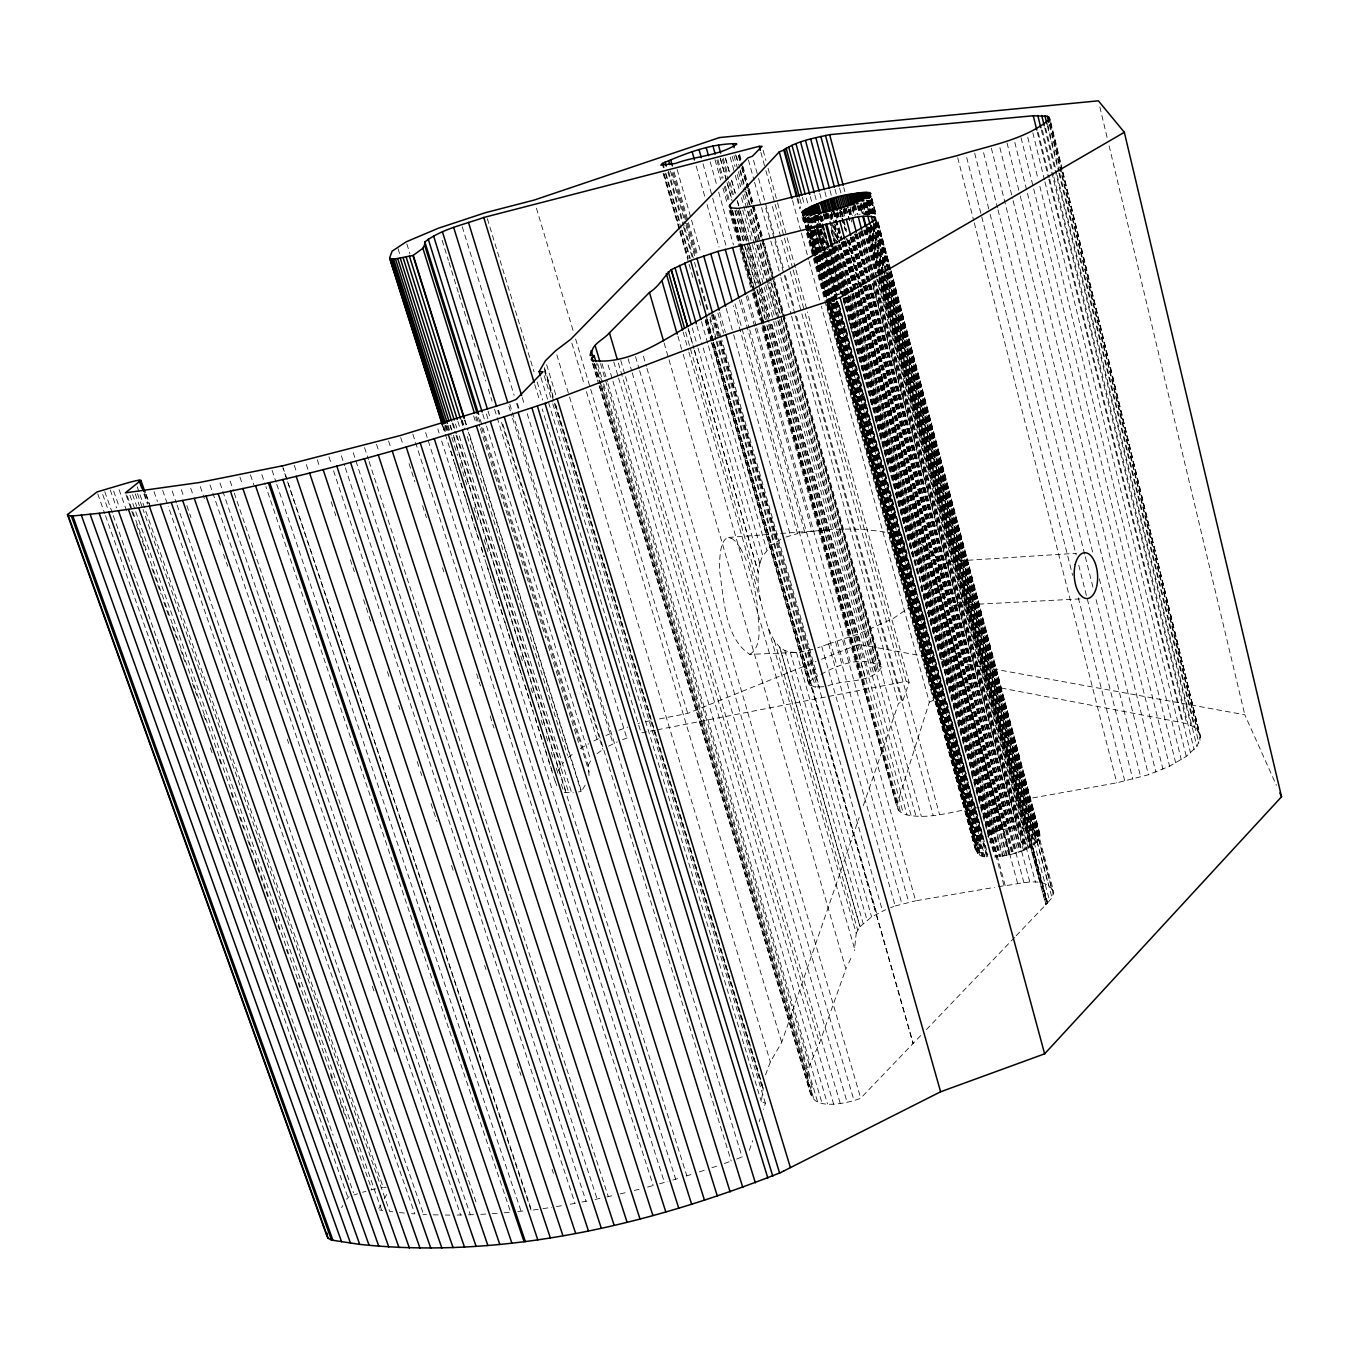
<?xml version="1.0" encoding="UTF-8"?>
<svg xmlns="http://www.w3.org/2000/svg" width="1349" height="1349" viewBox="0 0 1349 1349"><rect width="100%" height="100%" fill="white"/><g stroke="black" fill="none" stroke-linecap="round" stroke-linejoin="round"><path stroke-width="0.75" stroke-dasharray="5 3.75" d="M762.404 1086.012L763.18 1088.694L761.308 1101.459L765.423 1103.313L763.332 1109.418M987.772 836.431C1003.201 821.625 1070.398 826.178 1023.52 850.426L872.247 283.459M823.902 686.675L815.454 687.197L808.995 684.567L711.935 342.663M920.676 1035.56L860.729 1098.187C848.555 1103.499 805.269 1112.672 812.233 1087.361L596.511 363.674M938.887 569.008L938.921 568.182A21.5 19.746 28.9 0 0 938.887 566.462L938.415 563.258M589.024 775.641L588.231 765.321L479.3 416.403M688.901 352.156L760.937 602.295A52.324 7.15 76.3 0 0 762.91 609.866L856.227 933.204L854.372 950.674M876.378 222.197L1053.754 892.026L1052.001 897.743L1047.448 903.037M981.043 807.191L1116.787 782.842L1148.454 774.748L1169.6 766.198L1186.277 756.418L1196.9 746.419L1200.509 737.195L1062.708 171.087M978.969 807.562C955.294 810.243 931.063 819.973 907 814.914C901.823 813.852 895.213 809.687 897.27 803.532L929.343 702.222L821.339 306.189M827.949 685.882C843.344 679.12 871.656 684.196 881.588 667.064L774.967 281.958M929.343 702.222L933.525 700.097L935.161 696.371L940.337 692.29M664.113 342.95L845.857 969.004L819.501 1043.081L809.417 1065.491L807.225 1075.069L808.017 1085.54L812.233 1087.361M837.577 301.485L983.202 839.129C971.213 843.648 975.142 858.622 987.839 856.817L837.24 300.878M694.482 350.403L758.256 572.347L758.61 569.818A60.014 31.583 84.6 0 1 759.841 563.46L760.178 562.499M749.37 1150.309L752.658 1140.681M759.116 1121.761L760.178 1118.658M863.309 805.623L898.485 703.436L902.666 701.345L909.125 682.459L807.461 311.906M765.524 1074.866L770.363 1061.933L781.695 1042.44L859.195 817.528M856.227 933.204L859.988 926.729L779.621 647.014L774.478 640.893A57.805 17.588 79.4 0 1 768.323 627.943M588.231 765.321L591.756 758.796M850.848 958.414L847.425 965.715M558.233 770.751L563.612 762.32M846.599 967.452L846.194 968.312M378.816 1208.535L380.84 1204.91M384.212 1198.924L386.893 1194.152M341.55 1207.709L342.798 1205.568M346.541 1199.177L349.037 1196.614M585.196 785.101L581.486 791.391L468.71 432.017M809.012 682.965L812.351 679.154L817.359 676.203L721.833 340.049M780.869 539.212L771.105 545.569L762.86 555.94L702.66 346.086M1017.618 883.426L935.902 578.923A40.571 37.991 19.9 0 1 935.279 580.441L931.974 586.444A67.231 63.049 21.5 0 1 926.409 593.594L925.549 594.622L1004.061 885.753C1018.68 884.59 1045.188 874.759 1053.754 892.026M1016.185 935.734L1047.296 903.206M1046.015 904.555L879.615 278.585M1047.499 902.987L868.031 226.683L881.049 275.483M860.358 926.375L871.606 916.949L885.619 909.681M926.476 1029.523L1014.735 937.251M918.956 600.996L893.325 618.398L859.465 633.558A335.142 320.556 39.5 0 1 842.349 639.291L915.651 900.812L994.618 887.355M1035.492 843.344L871.623 225.098M597.034 753.703L603.509 748.982M568.165 757.447L575.045 752.388M736.672 1159.078L743.67 1156.211M608.601 746.132L617.336 741.866M580.357 748.459L588.687 743.839M593.88 740.955L600.811 737.633M1028.157 848.217L876.665 279.007M820.951 674.449C838.269 664.399 863.225 655.108 881.588 667.064M1023.469 850.443L1009.608 854.962L994.702 857.02M622.479 739.724L629.46 737.009M605.92 735.525L613.576 732.355M659.442 718.95L687.754 713.402L816.094 661.432M821.507 659.239L856.227 645.244L860.595 644.755M841.725 639.493L828.404 644.013M828.32 644.046L817.747 647.773M821.743 646.373L895.18 905.972L890.677 907.624M785.961 537.02L796.905 533.816M724.346 1163.496L731.9 1160.831M949.763 687.906L962.63 684.314L976.12 683.218L1177.07 721.648C1185.586 723.233 1196.563 725.374 1200.121 734.412M618.871 730.247L627.74 727.178M638.06 723.587L639.544 723.081M711.901 1167.762L718.14 1165.654M354.079 1194.894L357.552 1193.798M699.406 1171.876L706.353 1169.617M686.152 1176.041L693.133 1173.866M895.18 905.972L915.651 900.812M812.756 649.358L798.338 652.36L749.808 654.366C725.054 638.549 724.042 599.462 719.81 572.785A68.108 17.436 78.3 0 1 731.546 538.622M672.847 1180.038L679.862 1177.947M659.509 1183.815L667.94 1181.454M362.594 1192.263L365.899 1191.336M647.571 1187.069L654.602 1185.181M370.908 1190.02L376.051 1188.789M634.232 1190.493L641.247 1188.739M620.203 1193.899L627.218 1192.212M606.898 1196.917L615.296 1195.029M595.061 1199.446L602.025 1197.963M581.891 1202.043L588.822 1200.694M645.227 721.749L651.736 720.467M655.26 730.197L641.112 732.962L542.146 408.764M657.3 729.792L827.021 696.742M828.859 696.371L906.14 681.329L804.847 312.496M570.172 1204.219L576.377 1203.106M381.042 1187.761L382.745 1187.457M998.395 886.715L1004.061 885.753M578.434 791.914L581.132 791.458L468.356 432.102M901.992 535.941C868.081 526.751 831.962 527.628 797.546 533.664L733.3 305.801M556.479 1206.562L563.309 1205.433M542.922 1208.653L551.707 1207.321M538.217 1209.311L531.506 1210.255L282.936 467.934M749.808 654.366C764.731 644.535 757.109 619.95 757.329 605.01A55.208 14.097 78.2 0 0 752.607 580.61L750.246 572.145A54.061 13.794 78.2 0 0 747.43 563.747M517.847 1211.554L525.722 1210.711M531 1210.12L283.121 467.816M504.256 1212.785L510.698 1212.245L265.888 486.567M728.511 537.425L778.643 533.664M780.734 533.496L830.849 529.735M561.386 784.292L563.916 792.318L573.291 792.521M492.149 1213.678L499.13 1213.189M950.623 561.369L1076.586 553.275M480.834 1214.353L485.859 1214.066M952.714 605.499L1080.718 598.872M796.5 652.478L871.606 916.949M468.525 1214.808L474.039 1214.623M796.079 652.478L790.278 652.09A60.031 37.991 88.1 0 1 785.472 650.69L784.831 650.437A60.014 31.6 84.6 0 1 781.172 648.194L779.739 647.082L860.072 926.679M383.672 1187.356L386.168 1187.289M457.075 1215.044L461.864 1214.977M445.271 1215.044L449.959 1215.095M433.164 1214.808L438.324 1214.926M423.046 1214.404L426.402 1214.555M411.597 1213.645L414.834 1213.898L168.22 506.297M399.405 1212.566L404.649 1213.071M1028.545 828.033L882.111 276.225M392.728 1211.807L389.659 1211.453L143.061 509.551M379.474 1209.969L382.694 1210.475M934.469 658.177L860.847 644.755L771.594 324.198M941.248 659.408L1244.807 714.785L1276.424 785.337M1031.985 828.623L885.45 275.736L1035.965 842.923M906.494 681.464L909.125 682.459M906.933 537.543A94.11 87.297 20.7 0 1 910.423 538.841L911.806 539.431A66.961 62.358 20.3 0 1 920.49 543.698M784.798 650.42L863.124 923.424M731.462 538.082L735.778 541.607L740.348 548.116M920.473 543.714L926.51 547.829A40.537 37.873 19.6 0 1 927.859 548.942L858.284 289.715M935.886 557.306L936.105 557.677A21.5 19.746 28.9 0 1 936.965 559.262L938.162 562.331M110.247 490.007L116.57 507.899M104.784 491.677L112.523 513.531M113.232 515.52L333.102 1135.251M335.918 1143.193L342.966 1163.057M343.658 1165.047L346.491 1172.989M347.182 1174.979L353.539 1192.853M102.726 494.527L107.667 508.438M97.752 493.903L104.784 513.716M105.492 515.689L347.789 1197.052M129.926 495.252L381.716 1210.34M127.295 496.01L132.202 509.939M132.893 511.929L371.869 1189.767M126.047 494.83L133.736 516.684M136.536 524.626L145.641 550.443M151.948 568.317L161.054 594.133M163.853 602.076L169.451 617.96M172.25 625.902L174.358 631.855M175.05 633.845L176.449 637.824M180.665 649.729L182.756 655.698M183.464 657.671L184.864 661.651M192.57 683.488L194.661 689.457M195.369 691.43L196.769 695.409M203.766 715.274L206.566 723.216M219.179 758.964L221.27 764.917M231.084 792.723L233.175 798.675M239.481 816.55L243.68 828.455M247.879 840.376L252.078 852.298M254.877 860.24L256.985 866.193M257.693 868.183L265.382 890.02M266.09 892.009L268.889 899.952M275.196 917.826L277.287 923.778M277.995 925.768L279.395 929.748M286.393 949.595L287.792 953.574M298.298 983.354L299.697 987.333M330.505 1074.715L332.613 1080.667M340.319 1102.504L344.518 1114.426M119.1 489.586L126.823 511.456M210.343 747.936L212.451 753.889M113.67 491.171L119.302 507.072M146.316 494.661L149.806 504.593M145.759 494.172L149.284 504.256M144.478 493.414L147.952 503.346M143.905 494.088L147.395 504.02M137.261 486.854L139.352 492.807M140.043 494.796L383.217 1187.373M137.463 493.65L142.353 507.561M135.237 493.835L139.419 505.74M132.59 494.543L136.772 506.431M162.673 490.412L167.529 504.324M154.005 491.592L157.479 501.541M181.339 489.704L184.088 497.646M186.837 505.588L190.968 517.51M172.217 491.103L176.365 503.025M177.056 505.015L423.603 1214.437M190.698 488.186L193.447 496.145M210.006 484.847L460.65 1215.011M200.242 486.567L204.357 498.523M218.74 540.325L220.798 546.294M223.546 554.254L227.661 566.192M265.365 675.68L268.097 683.639M287.303 739.37L288.669 743.35M348.295 916.527L352.409 928.466M372.29 986.186L374.348 992.156M393.537 1047.903L394.92 1051.883M230.173 481.07L233.579 491.036M234.254 493.026L476.13 1202.431M219.988 483.009L470.346 1214.774M239.903 477.023L242.601 484.982M261.858 474.612L265.213 484.578M250.442 474.865L253.831 484.847M272.06 470.278L276.09 482.251M276.764 484.257L521.102 1211.233M294.267 465.304L296.932 473.297M306.341 464.562L308.331 470.548M317.268 459.739L319.915 467.732M331.163 501.71L333.81 509.703M334.468 511.709L335.8 515.706M350.352 559.683L352.325 565.669M353 567.676L354.315 571.672M363.572 599.664L370.857 621.653M387.382 671.617L389.372 677.62M398.63 705.594L399.962 709.591M417.145 761.561L419.792 769.571M420.466 771.561L421.782 775.557M431.039 803.549L436.992 821.541M451.544 865.502L453.534 871.505M484.611 965.446L485.944 969.459M517.038 1063.4L521.001 1075.389M552.095 1169.347L553.41 1173.343M341.381 455.81L344.67 465.793M345.327 467.799L586.039 1201.268M328.954 456.822L330.943 462.825M333.574 470.835L574.994 1203.359M353.236 452.724L597.135 1199.025M364.517 447.564L368.429 459.571M369.086 461.577L608.298 1196.614M388.596 440.988L391.176 448.981M376.54 444.31L379.136 452.32M400.704 437.582L403.267 445.592M409.067 463.618L414.851 481.644M422.574 505.673L426.436 517.696M442.506 567.76L443.804 571.757M476.619 673.893L480.463 685.916M490.125 715.948L493.987 727.971M412.845 434.108L653.186 1185.569M437.835 428.982L439.099 432.995M441.646 441.022L675.664 1179.228M425.643 432.591L664.433 1182.466M398.073 248.772L399.962 254.792M453.18 423.603L456.35 433.653M456.974 435.66L560.864 765.254M452.202 422.979L455.372 433.029M456.013 435.036L568.772 792.706M450.296 425.239L452.826 433.265M453.466 435.272L566.226 792.588M449.993 425.323L451.257 429.336M453.787 437.363L686.843 1175.839M448.02 425.34L451.19 435.373M451.831 437.38L457.53 455.422M460.06 463.449L467.648 487.512M473.988 507.561L477.782 519.584M484.122 539.651L487.916 551.674M520.849 655.951L523.395 663.978M530.983 688.041L533.513 696.067M541.118 720.13L543.647 728.14M546.193 736.166L548.723 744.193M551.252 752.219L553.781 760.229M556.311 768.256L558.857 776.282M447.295 425.879L449.2 431.916M446.097 425.306L447.986 431.309M445.524 425.458L447.43 431.495M444.715 425.744L446.62 431.764M444.125 427.431L445.389 431.444M442.978 426.318L445.187 432.995M450.886 451.021L453.77 460.431M454.697 463.044L458.845 476.484M461.038 483.077L463.921 492.537M464.832 495.1L468.997 508.59M471.172 515.133L474.089 524.626M474.983 527.155L479.165 540.679M481.323 547.188L484.24 556.732M486.77 564.759L492.486 582.819M494.628 589.26L497.562 598.872M498.422 601.283L502.654 614.908M504.762 621.316L507.73 630.961M508.573 633.339L512.805 647.014M514.913 653.388L522.957 679.12M525.048 685.444L533.108 711.21M535.199 717.499L543.276 743.316M545.333 749.555L552.938 773.601M555.333 781.442L556.749 785.624M442.708 426.031L460.194 481.273M460.818 483.279L479.064 540.949M481.155 547.559L484.106 556.85M484.982 559.616L556.159 784.595M464.933 419.977L468.086 430.011M464.562 420.062L467.715 430.095M406.825 243.832L409.961 253.865M462.285 420.382L464.174 426.402M467.327 436.435L567.524 755.44M461.51 419.606L464.663 429.64M461.156 420.821L463.044 426.84M457.901 421.478L459.79 427.481M455.49 423.991L456.755 427.987M459.267 435.997L571.605 792.639M482.773 414.025L485.91 424.092M486.534 426.099L590.626 760.01M478.44 417.448L480.935 425.458M481.559 427.464L589.26 772.286M476.635 416.521L479.789 426.588M480.413 428.594L494.864 474.865M495.505 476.872L545.789 637.824M548.301 645.867L579.109 744.446M475.674 417.128L476.939 421.141M473.668 415.829L476.163 423.856M498.472 410.163L499.72 414.177M502.84 424.244L731.209 1161.067M497.781 410.383L499.029 414.396M501.524 422.422L602.868 749.336M442.135 240.291L448.374 260.408M449.015 262.414L458.373 292.598M458.997 294.605L468.98 326.795M471.476 334.839L475.236 346.912M477.731 354.972L485.842 381.126M488.338 389.17L492.081 401.243M494.577 409.287L596.983 739.235M488.051 411.057L490.547 419.101M486.416 414.008L488.287 420.028M462.235 226.683L514.154 395.375M516.633 403.418L518.488 409.438M509.838 404.245L742.135 1157.088M508.877 406.201L511.979 416.251M512.586 418.257L613.053 743.653M522.265 397.567L524.727 405.627M527.206 413.671L626.762 737.937M517.426 403.418L519.281 409.438M540.983 377.636L761.308 1101.459M487.36 218.707L534.069 371.886M537.155 381.952L542.686 400.097M534.76 384.6L539.684 400.72M546.665 364.753L556.446 396.994M544.389 367.636L552.972 395.864M555.417 403.941L762.404 1085.473M544.608 369.07L553.174 397.297M555.603 405.29L763.18 1088.694M544.507 371.042L553.697 401.26M554.287 403.216L762.421 1088.339M544.254 375.764L552.23 401.985M552.786 403.84L765.423 1103.313M556.817 354.787L568.974 395.088M569.582 397.095L770.363 1061.933M536.43 208.168L573.207 330.943M575.618 339.004L687.754 713.402M571.925 343.32L584.016 383.622M586.444 391.682L781.695 1042.44M608.112 365.006L612.311 379.136M612.918 381.16L827.527 1103.988M602.025 363.572L607.421 381.7M608.028 383.723L822.064 1103.195M600.507 363.64L809.417 1065.491M597.641 363.657L603.054 381.818M603.661 383.824L817.561 1101.728M595.347 364.635L600.979 383.386M601.367 384.785L807.663 1076.418M594.386 363.303L814.054 1099.688M593.847 363.606L599.867 383.74M600.457 385.763L810.833 1090.852M593.054 364.483L597.27 378.614M599.681 386.691L811.727 1097.108M592.464 363.235L598.534 383.723M599.091 385.443L810.631 1094.14M620.759 360.503L624.941 374.634M625.531 376.658L840.292 1103.6M618.382 363.1L819.501 1043.081M613.812 361.954L617.994 376.084M618.584 378.091L833.648 1104.157M635.497 356.574L639.072 368.699M639.662 370.722L854.052 1100.599M628.078 358.682L631.652 370.823M632.243 372.83L847.172 1102.42M961.904 574.219L962.141 575.079M643.406 356.22L646.356 366.338M646.947 368.361L860.729 1098.187M683.1 331.989L688.327 350.15M677.923 336.103L682.442 352.443M683.184 354.315L854.844 949.662M696.877 325.902L702.087 344.079M790.278 652.09L867.036 920.136M692.29 327.976L697.484 346.103M698.057 348.109L759.841 563.46M688.108 328.212L693.909 348.379L688.024 328.262M694.398 350.47L758.205 572.499L758.138 584.134A57.788 17.588 79.4 0 0 760.937 602.295M685.663 332.191L758.138 584.134M774.478 640.893L857.66 930.017M673.134 172.621L686.945 221.236M687.518 223.26L696.168 253.646M713.436 314.418L720.349 338.734M720.922 340.757L819.399 687.164M712.997 314.789L718.174 332.967M720.467 341.044L777.344 541.067M808.456 650.538L882.516 911.013M672.038 172.739L685.865 221.371M686.439 223.394L695.089 253.781M712.373 314.553L719.287 338.869M719.86 340.892L815.487 677.164M670.47 170.986L685.444 223.63M686.017 225.654L694.651 256.023M711.361 314.739L718.275 339.021M718.848 341.044L817.342 687.231M668.581 171.306L684.145 225.924M684.719 227.947L693.926 260.323M694.516 262.347L709.49 314.941M710.063 316.964L716.386 339.223M716.977 341.246L815.454 687.197M667.974 172.166L682.931 224.693M683.505 226.716L692.121 257.001M696.151 271.149L707.078 309.528M709.962 319.629L715.712 339.83M716.285 341.837L812.351 679.154M666.069 173.667L679.879 222.147M682.189 230.224L690.25 258.502M707.264 319.106L876.816 913.88M665.428 173.481L680.992 228.099M681.565 230.123L689.643 258.435M706.943 319.106L810.142 681.127M706.623 318.077L712.812 340.454M713.554 342.393L913.206 1043.367M706.809 320.337L712.592 340.589M713.166 342.612L913.037 1043.57M664.028 173.667L679.609 228.318M680.183 230.359L688.277 258.688M705.594 319.426L810.108 685.848M663.978 174.561L679.576 229.246M680.166 231.269L687.67 257.592M705.578 320.387L711.361 340.639M663.118 173.262L679.255 229.853M679.829 231.859L688.479 262.178M689.052 264.202L693.099 278.349M699.44 300.574L701.75 308.668M705.207 320.792L710.974 340.993M711.547 343.017L808.995 684.567M701.497 321.618L707.854 343.843M708.427 345.867L766.755 550.021M726.2 308.314L733.08 332.663M733.654 334.687L790.43 535.486M719.675 312.26L725.391 332.394M677.164 169.552L690.924 218.032M691.497 220.039L700.671 252.364M717.87 312.968L723.604 333.169M674.078 171.964L687.889 220.562M688.462 222.585L697.669 254.995M714.936 315.733L721.26 338.009M703.031 163.769L712.137 196.195M712.71 198.219L726.369 246.833M741.157 299.512L749.133 327.874M749.707 329.898L843.614 664.197M739.437 299.849L804.797 532.332M835.486 641.517L908.754 902.177M696.185 166.011L704.751 196.414M707.028 204.525L719.017 247.069M735.003 303.812L837.173 666.558M828.623 643.928L901.925 903.914M722.373 159.199L728.005 179.451M728.578 181.474L733.097 197.679M736.487 209.837L744.952 240.223M747.211 248.334L756.806 282.767M759.065 290.861L862.416 661.566M720.551 158.878L731.866 199.399M735.171 210.511L744.867 246.007M745.339 246.951L756.738 288.568M757.194 289.462L766.35 323.018M766.907 325.058L903.425 813.717M720.197 158.255L726.403 180.496M726.976 182.52L732.052 200.731M734.868 210.849L756.317 287.725M756.89 289.748L764.782 318.06M767.041 326.154L865.249 678.176M732.574 210.292L742.759 246.783M743.316 248.806L754.631 289.327M755.204 291.367L764.259 323.777M764.816 325.817L900.609 812.182M717.955 159.722L723.047 177.967M725.324 186.078L729.843 202.299M732.102 210.393L763.804 323.895M764.377 325.918L853.799 646.154M731.748 210.899L753.855 290.052M754.428 292.075L897.27 803.532M716.909 160.194L722.002 178.456M724.278 186.584L728.814 202.822M730.753 209.82L753.433 290.979M753.754 292.126L898.535 810.378M730.365 210.107L740.55 246.58M741.124 248.604L753.012 291.182M753.585 293.205L762.067 323.608M762.64 325.632L896.866 806.011M730.433 211.085L751.359 285.988M753.619 294.082L897.321 808.304M715.037 159.738L720.703 179.973M722.963 188.067L726.909 202.215M729.168 210.309L739.353 246.715M739.927 248.739L751.798 291.215M752.354 293.239L759.706 319.528M761.966 327.622L860.342 679.525M710.181 161.762L716.437 184.054M718.697 192.165L733.468 244.877M747.666 295.549L756.182 325.952M756.738 327.992L850.443 662.46M746.149 296.106L754.681 326.525M755.255 328.549L812.098 531.354M738.746 155.725L741.562 165.876M742.119 167.9L747.734 188.202M748.307 190.226L762.354 240.965M762.927 243.005L879.852 665.141M738.325 155.607L741.124 165.725M741.68 167.748L747.295 187.983M747.852 190.007L921.367 816.432M736.402 155.793L739.775 167.934M740.331 169.974L745.946 190.226M746.52 192.249L759.993 240.881M760.549 242.904L771.223 281.401M771.797 283.425L877.39 664.349M735.492 154.848L737.734 162.942M739.977 171.053L745.036 189.298M745.609 191.322L750.095 207.527M750.668 209.55L759.656 241.977M760.212 244.017L770.33 280.491M770.886 282.514L780.447 316.964M781.004 318.988L878.789 671.633M733.957 155.557L737.903 169.738M738.459 171.778L744.092 192.047M744.648 194.071L758.155 242.753M758.711 244.776L778.98 317.774M779.537 319.797L877.44 672.628M748.139 211.489L778.002 319.055M778.558 321.096L916.038 816.297M732.187 156.315L735.003 166.45M737.245 174.561L740.635 186.735M742.877 194.846L746.823 209.061M747.397 211.085L767.109 282.093M767.665 284.116L777.243 318.6M777.817 320.64L875.838 673.64M730.197 157.091L734.699 173.33M735.272 175.353L739.218 189.568M741.478 197.679L765.17 282.919M765.726 284.959L775.321 319.46M775.877 321.484L874.034 674.635M742.726 210.09L751.747 242.5M752.304 244.54L763.585 285.044M764.141 287.067L773.162 319.477M773.719 321.517L911.199 815.791M725.695 158.676L729.64 172.841M731.9 180.935L735.272 193.059M737.532 201.153L739.775 209.247M740.348 211.27L761.19 286.123M761.747 288.13L769.638 316.459M771.881 324.553L869.886 676.524M725.256 157.85L729.219 172.048M731.478 180.159L736.554 198.421M737.127 200.445L749.555 245.08M750.111 247.103L760.853 285.651M761.409 287.691L769.318 316.088M738.594 210.444L748.206 244.928M748.779 246.951L769.672 322.006M770.245 324.03L907 814.914M723.216 158.187L727.735 174.409M729.994 182.52L733.384 194.678M737.903 210.899L768.964 322.394M769.537 324.418L858.79 644.738M753.551 160.261L758.02 176.466M758.576 178.49L783.162 267.658M785.388 275.769L794.325 308.196M796.568 316.307L902.666 701.345M765.743 208.1L783.668 273.105M784.241 275.145L794.881 313.744M795.438 315.784L933.238 815.605M748.425 159.958L754.024 180.226M754.58 182.267L770.262 239.043M770.819 241.066L780.346 275.55M780.902 277.574L790.986 314.081M791.543 316.104L898.485 703.436M739.623 154.258L742.422 164.393M742.979 166.416L748.594 186.685M749.15 188.708L763.753 241.42M764.31 243.444L774.41 279.918M739.067 155.101L741.866 165.252M742.338 165.994L748.054 187.578M748.526 188.337L773.837 279.749M773.921 280.98L881.302 668.733M763.129 150.312L765.945 160.531M768.053 168.237L777.344 202.131M777.648 203.176L786.551 235.67M787.108 237.711L795.404 267.962M795.961 269.952L806.921 309.899M760.887 152.403L765.338 168.608M765.895 170.649L792.605 267.911M793.161 269.935L804.291 310.472M772.37 206.481L789.637 269.328M790.194 271.351L801.34 311.889M801.896 313.929L939.579 814.627M802.402 197.46L804.611 205.571M807.916 217.729L809.569 223.816M811.778 231.927L817.831 254.236M818.388 256.276L830.495 300.894M831.051 302.918L937.353 694.33M807.731 218.234L810.479 228.369M811.036 230.409L815.993 248.654M818.202 256.782L980.757 855.283M807.36 217.611L817.241 254.725M817.865 256.259L980.335 855.097M807.006 217.813L810.311 229.971M810.867 231.994L816.938 254.303M817.477 256.344L977.266 844.457M806.938 218.201L816.853 254.708M817.41 256.732L979.93 854.912M816.482 254.809L806.55 218.201L816.297 254.759M817.039 256.833L829.197 301.586M829.753 303.609L979.509 854.726M816.853 256.782L976.743 845.165M805.859 218.133L815.808 254.725M816.347 256.748L978.767 854.305M805.286 216.616L815.774 255.18M816.33 257.221L828.471 301.872M829.011 303.896L976.339 845.857M805.049 216.801L815.707 256.647M816.094 257.423L978.092 853.883M799.89 198.859L802.099 206.97M804.864 217.138L977.772 853.664M804.426 217.374L807.747 229.566M808.304 231.606L827.645 302.716M828.185 304.739L975.715 847.239M804.274 217.56L814.914 256.445M815.319 258.199L827.611 303.12M828.033 304.941L977.199 853.175M803.835 217.644L807.326 230.106M807.697 231.843L814.509 256.529M814.863 258.199L827.224 303.306M827.561 304.857L976.507 852.416M803.532 217.476L807.056 230.527M807.393 231.708L814.24 256.9M814.695 258.097L827.122 303.491M827.375 304.739L976.288 852.146M803.11 216.633L806.989 230.831M807.562 232.719L826.532 302.614M826.87 304.216L975.799 851.32M797.765 198.016L800.53 208.184M803.296 218.353L806.618 230.561M807.174 232.601L824.88 297.674M827.089 305.801L933.879 698.31M797.09 198.809L799.856 208.96M802.065 217.088L804.274 225.199M806.483 233.31L933.525 700.097M792.538 200.579L800.851 231.05M801.407 233.073L808.607 259.48M809.164 261.504L820.782 304.166M833.311 248.503L845.941 295.296M846.498 297.32L911.806 539.431M926.426 593.611L1005.19 885.551M823.699 214.896L825.352 221M832.485 247.423L991.009 834.846M823.446 214.069L825.099 220.174M832.788 248.654L845.418 295.431M845.958 297.471L996.945 856.902M832.097 248.739L844.693 295.397M845.25 297.421L910.423 538.841M822.452 216.413L823.548 220.477M831.237 248.941L843.867 295.718M844.407 297.758L995.427 856.986M821.541 215.688L823.194 221.792M830.883 250.256L841.86 290.912M844.069 299.04L989.036 835.773M821.693 216.548L822.789 220.612M830.478 249.093L843.108 295.853M843.665 297.876L994.146 854.979M820.951 216.7L829.18 247.187M829.736 249.211L842.366 295.971M842.923 298.011L895.095 491.12M895.652 493.161L917.624 574.472M920.912 586.663L942.884 667.991M946.189 680.183L966.508 755.389M971.449 773.685L990.132 842.805M814.847 194.897L816.482 200.984M820.327 215.199L829.112 247.71M829.669 249.734L841.186 292.379M843.378 300.507L845.587 308.634M848.319 318.786L853.816 339.105M856.564 349.256L865.333 381.75M870.274 400.029L872.466 408.157M875.214 418.308L888.94 469.098M895.534 493.464L912.548 556.429M920.777 586.899L934.503 637.672M946.02 680.334L948.212 688.445M820.158 216.228L822.89 226.396M823.446 228.419L841.034 293.492M820.209 216.818L841.085 294.065M819.45 216.498L840.343 293.778M818.219 215.047L827.544 249.582M828.101 251.605L839.634 294.284M817.595 214.98L820.9 227.188M821.44 229.229L826.954 249.565M827.493 251.605L839.044 294.318M816.938 215.25L820.243 227.458L816.803 215.284M820.782 229.499L824.644 243.731L820.647 229.499M826.853 251.875L838.404 294.588M826.701 251.825L838.235 294.47M816.297 215.52L817.949 221.624M820.158 229.768L825.672 250.105M826.212 252.145L837.78 294.875M816.094 215.385L819.399 227.576M819.956 229.6L825.453 249.902M825.993 251.926L837.544 294.571M810.294 196.532L811.946 202.637M815.251 214.828L825.015 250.223M825.15 251.403L837.257 296.106M846.059 328.616L848.251 336.744M856.328 365.832L861.809 386.118M864.203 395.679L866.952 405.83M883.224 465.22L889.514 489.147M890.07 491.171L893.915 505.403M903.543 540.274L907.388 554.473M910.137 564.607L912.329 572.735M923.627 615.127L925.819 623.255M815.1 216.009L818.405 228.166M818.944 230.207L836.532 295.111M839.28 305.262L898.603 524.356M901.351 534.491L917.269 593.324M920.018 603.458L925.515 623.744M928.264 633.895L944.199 692.728M946.947 702.863L949.14 710.974M951.888 721.125L966.171 773.871M973.86 802.267L975.512 808.355M976.052 810.378L983.202 836.751M814.762 215.587L818.067 227.762M818.607 229.785L824.104 250.088M824.661 252.111L836.195 294.74M838.943 304.874L987.89 854.861M814.492 216.262L823.834 250.762M824.374 252.786L837.021 299.444M814.712 217.678L817.46 227.829M818.017 229.853L823.514 250.155M824.054 252.179L836.7 298.837M813.919 216.515L823.278 251.015M823.817 253.056L836.464 299.714M837.021 301.754L982.713 839.483M814.054 217.762L816.803 227.914M817.359 229.937L822.839 250.223M823.396 252.263L836.043 298.905M836.582 300.945L987.181 856.75M813.363 216.767L821.069 245.181M823.261 253.308L835.925 299.984M836.464 302.007L982.207 839.82M813.447 217.847L816.196 227.981M816.752 230.005L822.249 250.29M822.789 252.314L986.591 856.682M812.283 217.29L815.032 227.441M815.589 229.465L821.642 251.791M822.199 253.831L834.846 300.523M835.402 302.547L981.263 840.545M811.761 217.526L814.526 227.677M815.066 229.718L821.136 252.044M821.676 254.084L834.34 300.776M834.896 302.817L980.807 840.899M806.314 198.151L807.967 204.239M811.693 218.032L821.069 252.6M821.625 254.641L984.821 856.396M811.154 218.083L813.919 228.251M814.459 230.274L820.529 252.634M821.086 254.657L833.766 301.417M834.306 303.441L984.281 856.278M810.783 218.032L813.548 228.183M814.088 230.207L833.378 301.299M833.935 303.34L979.964 841.607M810.091 218.15L812.857 228.318M813.396 230.342L819.467 252.685M820.023 254.725L832.704 301.451M833.244 303.474L983.202 856.025M809.569 218.184L812.334 228.335M812.874 230.375L818.944 252.701M819.501 254.742L832.164 301.451M832.721 303.474L982.662 855.89M808.911 216.7L812.216 228.892M812.773 230.932L818.843 253.292M819.399 255.315L830.428 295.971M832.637 304.098L978.834 842.67M808.489 216.936L811.794 229.128M812.351 231.168L818.421 253.528M818.978 255.568L830.023 296.224M832.215 304.351L978.48 843.024M808.624 218.218L811.39 228.369M811.929 230.392L816.887 248.671M819.096 256.782L831.22 301.451M831.777 303.474L981.701 855.603M808.102 217.172L809.754 223.26M811.963 231.404L818.034 253.764M818.59 255.787L830.731 300.523M831.288 302.564L978.143 843.378M840.174 209.904L845.621 230.224M848.336 240.375L860.864 287.118M861.421 289.158L1012.846 854.136M839.702 209.871L845.149 230.19M847.863 240.358L860.409 287.118M860.949 289.141L1005.899 829.854M839.871 212.164L842.585 222.332M846.953 238.588L1012.037 854.355M839.415 212.13L841.051 218.234M846.514 238.554L859.583 287.337M860.139 289.361L1005.123 830.04M838.151 212.653L839.247 216.717M845.789 241.1L858.318 287.843M858.875 289.866L1010.435 854.76M837.746 212.602L838.842 216.666M845.385 241.049L857.93 287.792M858.47 289.833L1003.538 830.444M845.25 241.1L857.745 287.674M837.291 212.889L838.37 216.953M844.912 241.336L856.379 284.015M858.554 292.126L1009.608 854.962M836.92 212.838L838.016 216.902M844.558 241.286L856.008 283.964M858.2 292.109L1002.762 830.664M836.447 213.125L838.083 219.213M844.086 241.555L855.536 284.234M857.728 292.362L1008.833 855.131M830.006 190.428L831.642 196.532M836.009 212.788L837.763 219.162M843.648 241.252L856.75 290.018M857.289 292.058L1002.02 830.866M835.267 213.327L836.903 219.415M839.078 227.543L842.349 239.751M842.906 241.775L856.008 290.541M856.548 292.581L1001.211 831.102M834.188 211.54L841.827 239.987M842.366 242.011L1007.197 855.485M833.901 211.54L841.557 239.987M842.096 242.011L1000.452 831.321M833.328 211.759L840.967 240.206M841.523 242.23L854.625 290.979M855.165 293.003L1006.388 855.637M833.092 211.776L840.747 240.223M841.287 242.264L854.389 291.03M854.946 293.07L999.693 831.557M831.659 212.181L834.39 222.349M834.93 224.372L839.854 242.651M840.393 244.675L852.956 291.384M853.512 293.424L1004.803 855.941M831.456 212.282L834.188 222.45M834.744 224.474L839.651 242.769M840.208 244.793L852.77 291.536M853.327 293.559L998.176 832.046M831.22 214.575L832.299 218.639M834.491 226.767L838.876 243.022M839.415 245.046L851.995 291.789M852.534 293.812L997.434 832.299M824.88 191.794L826.515 197.881M830.883 214.137L831.979 218.201M834.171 226.328L838.538 242.567M839.078 244.607L957.706 685.41M830.529 214.626L832.603 222.956M833.142 224.979L838.066 243.275M838.724 245.08L851.202 292.042M851.826 293.812L1003.201 856.193M829.686 214.828L837.341 243.242M837.881 245.282L849.364 287.91M851.556 296.021L1002.408 856.311M828.269 213.311L849.617 292.564M850.157 294.605L995.208 833.109M827.477 213.193L830.765 225.772M831.304 227.391L835.706 244.068M836.228 245.653L1000.806 856.531M826.65 213.378L828.826 221.489M831.574 231.64L834.846 243.815M835.402 245.838L1000.014 856.615M826.701 213.85L828.337 219.938M831.085 230.106L832.721 236.193M833.277 238.233L834.913 244.321M835.469 246.361L848.066 293.104M848.605 295.127L993.758 833.682M825.858 213.547L828.033 221.658M834.609 246.007L847.728 294.706M848.285 296.729L999.255 856.699M819.754 193.295L821.389 199.382M825.234 213.614L827.426 221.725M834.542 248.132L847.138 294.841M847.678 296.864L952.832 686.81M825.183 214.373L826.819 220.46M833.952 246.884L847.105 295.667M847.661 297.707L992.358 834.255M824.239 213.901L826.094 220.73M833.227 247.154L997.704 856.851M855.384 204.879L858.082 215.047M862.213 230.477L1026.876 848.875M862.146 231.32L874.607 278.113M875.147 280.154L1035.526 882.297M854.642 205.166L857.155 214.373M861.471 230.612L874.472 279.361M875.012 281.401L1026.218 849.196M853.917 205.419L856.075 213.547M860.949 231.843L873.41 278.568M873.95 280.609L1025.544 849.516M853.158 205.706L855.637 214.66M859.971 230.898L872.955 279.631M873.511 281.671L1024.852 849.836M852.72 206.734L855.114 216.127M859.448 232.399L872.449 281.165M872.988 283.189L1024.161 850.157M851.944 206.903L854.119 215.047M859.009 233.36L870.409 276.123M872.584 284.268L1017.584 827.966M852.197 208.269L854.355 216.396M858.689 232.652L871.707 281.435M850.072 206.785L852.534 215.385M857.424 233.697L1022.019 851.067M856.919 234.304L1029.877 882.212M850.106 209.449L851.725 215.553M856.615 233.883L1015.291 828.202M843.749 187.477L844.828 191.541M849.718 209.837L851.337 215.924M856.227 234.22L976.12 683.218M849.01 209.348L850.646 215.452M855.519 233.748L1020.552 851.624M848.504 209.803L851.759 222.029M855.03 234.237L868.081 283.071M868.621 285.094L1013.757 828.387M848.217 209.618L849.836 215.722M854.726 234.001L867.761 282.784M868.301 284.824L1019.81 851.91M846.329 208.168L849.583 220.376M853.934 236.648L864.81 277.338M866.985 285.465L1012.188 828.623M846.042 208.117L849.297 220.309M853.647 236.564L866.142 283.324M866.682 285.347L1018.31 852.45M839.584 188.152L841.22 194.239M845.014 208.437L847.189 216.548M852.619 236.834L865.097 283.509M865.636 285.533L972.005 683.201M844.71 208.555L846.885 216.7M852.315 237.036L864.844 283.813M865.384 285.853L1010.654 828.876M844.373 208.64L846.548 216.767M851.995 237.087L864.507 283.846M865.046 285.87L1016.775 852.956M843.547 208.893L845.165 214.997M851.152 237.357L863.765 284.352M864.22 286.123L1023.874 882.583M843.041 208.977L844.676 215.081M850.663 237.458L863.191 284.217M863.731 286.258L1009.069 829.18M843.26 211.186L844.879 217.273M850.325 237.609L862.837 284.352M863.394 286.376L1015.207 853.462M841.928 211.456L843.563 217.543M849.55 239.92L862.078 286.679M862.618 288.703L1007.484 829.5M841.574 211.675L846.464 229.971M849.196 240.139L860.089 280.777M862.264 288.905L1013.639 853.917M834.997 189.265L836.633 195.369M840.983 211.641L846.447 231.994M848.622 240.122L861.151 286.915M861.707 288.939L967.452 683.572M871.673 198.977L875.45 213.226M878.132 223.411L888.907 264.151M891.065 272.296L1039.168 832.384M871.825 200.849L875.686 215.149M877.761 223.243L888.519 263.949M890.728 272.043L1040.13 836.903M871.589 200.782L875.349 215.031M877.508 223.158L889.885 269.969M890.424 272.009L1040.045 837.257M871.37 200.714L875.13 214.946M876.816 221.792L1039.809 837.931M871.1 200.647L874.86 214.896M877.019 223.023L889.396 269.8M889.935 271.84L1037.887 831.153M870.459 199.821L874.557 214.845M870.206 200.023L873.967 214.272M876.125 222.4L1039.286 838.977M869.633 200.445L873.612 214.693M875.265 221.826L888.182 270.609M888.671 271.587L1053.417 894.809M869.346 200.647L873.107 214.896M875.349 222.686L888.266 271.469M888.806 273.493L1051.276 887.254M868.756 200.445L872.786 215.115M874.945 223.276L886.259 266.04M888.165 273.746L1038.342 840.393M868.334 200.428L872.112 214.676M874.793 224.861L885.585 265.584M887.743 273.729L1034.936 829.517M868.284 201.305L871.505 213.496M874.203 223.647L886.58 270.356M887.119 272.397L1037.752 841.118M867.896 201.524L871.134 213.715M873.815 223.883L886.192 270.609M886.731 272.633L1037.432 841.489M867.441 200.445L871.201 214.676M873.359 223.462L886.31 272.363M886.849 273.695L1052.001 897.743M866.985 200.445L870.763 214.693M873.444 224.322L886.377 273.139M886.917 275.162L1048.595 885.366M866.547 199.972L870.307 214.187M873.545 226.379L885.922 273.139M886.462 275.162L1036.74 842.214M866.614 202.249L869.801 214.727M873.09 226.632L883.814 267.591M886.006 275.415L1036.336 842.569M869.414 214.676L866.176 202.485L869.279 214.744M872.651 226.868L883.426 267.54M872.516 226.952L884.91 273.695M865.687 202.721L868.925 214.929M864.979 202.637L868.216 214.828M870.898 224.979L883.831 273.746M884.371 275.769L1030.956 828.404M864.692 203.227L867.39 213.395M870.628 225.603L1034.683 844.019M864.405 202.687L867.643 214.879M870.324 225.03L1049.606 900.744M863.849 202.772L867.087 214.997M870.324 227.222L882.769 274.083M883.308 276.123L1029.81 828.202M863.242 202.839L866.496 215.064M869.734 227.29L882.162 274.134M882.701 276.157L1033.739 844.727M863.04 203.986L865.754 214.171M869.532 228.419L880.341 269.125M882.499 277.253L1033.25 845.081M863.191 204.947L865.889 215.132M869.127 227.34L881.571 274.184M881.571 277.506L958.296 566.327M963.49 585.904L1047.633 902.852M861.893 204.508L864.591 214.693M861.404 203.075L864.102 213.243M867.744 226.851L1047.212 903.29M867.441 227.037L957.2 564.927M963.388 588.248L1047.111 903.392M861.269 204.778L863.984 214.963M867.154 227.188L1046.757 903.763M860.089 203.261L862.787 213.429M866.581 227.441L879.548 276.494M880.121 278.349L1031.108 846.514M866.716 228.622L879.126 275.365M879.666 277.388L1040.602 882.87M866.496 229.752L879.076 276.545M866.092 228.706L878.519 275.432M879.059 277.456L1045.829 904.724M859.364 205.588L861.522 213.732M865.856 230.021L876.698 270.761M878.857 278.906L1029.961 847.206M858.588 205.604L860.746 213.732M865.08 230.005L876.445 272.7M878.604 280.828L1024.076 827.73M857.897 205.722L860.19 214.221M864.389 230.106L876.951 277.186M877.491 279.209L1028.781 847.863M857.188 205.841L859.515 214.491M863.68 230.224L876.26 277.456M871.842 198.101L876.125 214.424M877.997 221.59L890.66 269.395M891.014 270.491L1040.298 835.368M871.707 198.404L875.939 214.862M878.182 222.855L890.559 269.699M891.099 271.739L1040.248 836.262M957.723 157.681L973.776 220.798M974.298 222.838L1116.787 782.842M974.686 153.145L989.626 212.299M990.149 214.339L1076.182 554.979M1078.745 565.18L1132.84 779.351M966.71 157.513L1072.64 575.365M1078.323 597.792L1124.83 781.24M991.363 148.188L1092.673 552.281M1099.334 578.822L1148.454 774.748M983.623 152.741L997.484 207.83M998.007 209.871L1084.781 554.743M1085.287 556.783L1092.994 587.388M1096.079 599.631L1140.748 777.176M1007.045 142.977L1019.743 193.986M1020.249 196.027L1162.956 769.234M999.879 147.631L1012.627 198.657M1013.133 200.697L1155.891 772.083M1021.075 137.783L1033.199 186.82M1033.705 188.86L1175.738 763.028M1014.819 142.421L1169.6 766.198M1042.406 130.263L1053.434 175.235M1053.923 177.275L1194.152 749.656M1041.327 129.824L1186.935 723.907M1038.241 132.489L1049.252 177.394M1049.758 179.434L1190.56 753.046M1037.28 132.118L1048.325 177.073M1048.831 179.113L1182.297 722.626M1032.845 132.792L1044.413 179.822M1044.919 181.862L1186.277 756.418M1027.753 137.294L1037.819 178.102M1039.843 186.263L1181.302 759.757M1050.753 122.101L1062.203 169.047M1050.753 123.315L1060.736 164.241M1062.742 172.436L1200.509 737.195M1050.449 123.147L1061.899 170.126M1062.405 172.166L1198.957 731.832M1049.893 124.766L1200.104 740.146M1049.303 124.462L1197.018 729.472M1047.735 124.361L1059.201 171.34M1059.707 173.38L1198.907 743.215M1047.414 125.997L1058.409 171.003M1058.898 173.043L1194.354 727.347M1045.694 128.273L1056.722 173.296M1057.211 175.353L1196.9 746.419M1044.733 127.801L1190.982 725.492M1099.84 106.959L1107.158 137.649M1109.114 145.844L1244.807 714.785M938.988 569.025A30.218 27.756 29.4 0 1 935.835 578.873M925.498 594.69A94.852 89.101 23.1 0 1 924.048 596.207M760.128 562.331A60.031 37.991 88.1 0 1 762.725 555.889M927.808 549.026A29.914 27.452 29.1 0 1 935.987 557.238M740.348 548.149A56.304 14.384 78.2 0 1 747.447 563.73M958.346 566.395A22.09 11.5 85.9 0 1 960.91 571.318A22.09 11.5 85.9 0 1 962.663 577.321A22.09 11.5 85.9 0 1 963.49 585.786M962.41 594.454A22.107 11.703 86.1 0 1 947.706 603.408A22.107 11.703 86.1 0 1 940.337 575.753A22.107 11.703 86.1 0 1 953.827 562.179M862.163 213.462L860.004 205.318L862.112 213.53"/><path stroke-width="1.5" d="M870.779 193.75C852.652 206.498 824.003 215.52 802.014 212.569C820.985 199.568 847.728 191.659 870.661 193.379M477.175 413.435L424.581 245.029L424.851 241.943C441.848 228.875 463.921 224.659 483.751 217.476L759.217 146.316L760.33 150.38M327.132 1233.222L326.627 1235.212L67.45 514.559L97.044 491.93L128.391 482.638M595.921 361.65L594.116 355.613L591.25 359.188L591.857 360.453C628.735 365.394 661.921 340.707 692.442 323.76M687.45 326.256L671.212 269.733C663.641 276.815 658.902 286.663 649.459 292.463L609.444 332.832C603.34 340.285 587.473 345.782 593.155 357.148M464.292 417.971L413.266 255.349L422.878 248.25L424.581 245.029M282.464 465.81L198.876 482.588L125.339 492.857L140.92 480.396L139.267 480.21M540.376 375.629L539.145 371.582L545.451 360.723L555.603 350.757L570.728 339.29L747.869 157.934L752.438 156.197L762.05 146.316L759.554 146.316M730.045 204.812L729.219 206.043L730.18 207.797L738.038 208.404L764.63 204.036L957.2 155.641C988.311 145.692 1024.127 140.397 1049.758 119.235L1047.313 116.284L1033.267 115.761L829.635 134.664C814.105 138.154 796.989 140.836 783.836 150.11L779.25 151.83L730.045 204.812L731.192 208.859M784.258 1170.73L940.607 1091.779L1044.632 1053.839L1281.55 796.77L1124.341 132.303L1098.373 100.821L719.607 137.547M662.544 163.381L660.808 165.168L675.444 163.482C695.005 155.995 719.051 156.012 736.807 144.124L736.149 143.652C710.4 143.702 685.832 153.263 662.544 163.381L663.691 167.428M550.24 401.378L725.931 334.704L840.056 297.522L1124.341 132.303M867.458 224.676L874.725 219.786L875.181 217.341C858.858 213.125 841.574 221.944 825.537 224.389L717.955 251.352L690.604 260.61L671.65 269.496M692.56 323.693L867.103 224.861M71.564 516.094L99.185 513.278L359.711 1244.385C503.228 1259.376 647.874 1225.145 780.683 1172.568M780.869 1172.466L783.887 1170.915M99.303 513.278C251.875 493.785 400.687 451.713 546.21 402.929M546.412 402.845L549.819 401.53M128.711 482.554L134.664 481.02M447.396 423.333L395.459 258.89L412.895 255.45L463.938 418.055M282.261 465.945L400.046 435.592L509.214 402.221L516.195 399.388L543.04 371.751L539.145 371.582M135.642 480.817L139.031 480.193L141.83 488.136M719.371 137.598L534.019 200.107L485.522 212.653L438.391 228.217L406.184 241.825L392.104 251.184L389.659 257.794L442.657 424.969M392.188 259.042L395.223 258.907M594.116 355.613L590.103 355.478L591.166 350.605M331.685 1240.119L359.593 1244.368M67.551 514.711L71.025 516.077M442.388 425.019L389.642 258.3L392.003 259.042L444.074 423.738M326.812 1235.583L328.111 1238.281L331.112 1239.883M1279.847 792.959L1281.55 796.77M68.31 515.824L328.111 1238.281M81.328 515.166L341.584 1241.755M72.795 515.908L332.899 1240.186M71.396 516.127L331.517 1240.102M90.13 514.289L350.487 1243.154M118.459 510.866L378.833 1246.341M108.746 512.131L369.154 1245.447M128.475 509.467L388.782 1247.066M140.92 480.396L145.102 492.334M149.368 506.28L409.371 1247.977M140.296 481.492L143.77 491.424M138.795 507.949L398.967 1247.606M160.211 504.492L419.994 1248.162M182.671 500.546L441.865 1248.01M171.306 502.604L430.803 1248.179M194.273 498.388L453.095 1247.656M206.077 496.112L464.511 1247.134M230.409 491.154L487.883 1245.515M218.15 493.7L476.113 1246.425M242.871 488.507L499.804 1244.436M255.534 485.741L511.878 1243.154M269.733 482.571L525.368 1241.62M268.367 482.858L524.07 1241.721M296.156 476.248L550.325 1237.792M282.852 479.468L537.779 1239.798M309.562 472.926L562.921 1235.633M323.102 469.503L575.618 1233.273M336.744 465.978L588.4 1230.743M350.521 462.353L601.232 1228.028M378.26 454.815L627.049 1222.093M364.331 458.626L614.115 1225.162M392.205 450.92L639.966 1218.872M406.201 446.941L652.899 1215.5M420.214 442.877L665.833 1211.958M434.277 438.729L678.766 1208.249M400.265 258.215L451.578 420.972M397.719 258.62L449.032 421.225M393.554 259.042L445.457 423.299M448.357 434.53L691.7 1204.387M390.822 258.924L442.86 423.417M409.455 256.293L460.532 418.814M462.37 430.247L704.532 1200.374M406.167 257.052L457.26 419.472M403.115 257.693L454.225 419.977M428.223 239.043L482.149 412.018M424.851 241.943L478.676 414.396M422.878 248.25L474.41 413.114M476.416 425.896L717.381 1196.192M504.29 417.043L742.793 1187.457M442.455 231.893L496.55 406.369M433.585 235.974L487.411 409.034M490.395 421.495L730.129 1191.909M518.168 412.524L755.389 1182.871M453.686 227.425L507.629 402.187M531.944 407.971L767.868 1178.166M468.457 222.349L521.641 395.544M545.013 403.385L779.621 1173.107M483.751 217.476L534.153 382.593M537.408 406.133L772.808 1176.227M557.171 398.714L790.396 1167.543M595.094 345.496L599.9 361.633M592.042 357.552L593.24 361.583M609.444 332.832L617.201 359.07M649.459 292.463L663.523 340.926M666.254 273.493L682.51 329.965M662.14 281.452L677.181 334.232M679.525 265.331L696.303 323.878M674.972 267.608L691.126 323.962M671.296 269.699L687.535 326.188M668.261 271.722L684.499 328.161M696.91 258.215L712.424 312.766M668.581 160.598L669.745 164.645M665.091 162.065L666.237 166.112M690.604 260.61L706.691 317.082M684.752 263.004L700.924 319.595M710.704 253.545L725.627 306.29M703.689 255.838L719.101 310.236M725.931 334.704L940.607 1091.779M670.622 159.806L672.342 165.893M699.052 149.587L701.328 157.698M725.239 249.312L738.864 297.825M692.189 151.83L694.465 159.941M717.955 251.352L732.17 301.771M718.41 145.018L720.67 153.128M712.93 145.979L715.206 154.106M706.202 147.564L708.478 155.675M732.507 247.423L745.592 294.065M733.03 143.635L734.16 147.682M788.642 146.754L801.862 195.42M805.151 209.483L806.803 215.57M804.813 209.702L806.466 215.773M804.173 210.124L805.269 214.187M803.633 210.528L804.729 214.592M803.397 210.714L804.493 214.778M786.096 148.086L799.35 196.819M804.071 215.165L802.959 211.102L803.886 215.351M802.604 211.456L803.717 215.52M802.335 211.793L803.448 215.874M802.233 211.978L803.329 216.042M784.477 149.216L797.208 195.993M783.836 150.11L796.534 196.785M779.25 151.83L791.981 198.556M826.735 224.086L832.771 246.462M820.411 202.704L823.16 212.855M825.537 224.389L831.557 246.698M818.253 203.497L821.001 213.665M800.581 142.083L814.29 192.856M816.853 204.019L819.602 214.187M816.145 204.306L818.894 214.474M840.056 297.522L1044.632 1053.839M814.847 204.812L817.039 212.957M814.189 205.082L816.381 213.226M813.548 205.352L815.757 213.479M795.994 143.702L809.737 194.509M812.941 205.604L815.133 213.715M812.351 205.857L814.56 213.968M811.744 206.127L813.936 214.238M811.171 206.38L813.38 214.491M810.614 206.633L812.823 214.744M809.535 207.139L811.727 215.25M809.012 207.375L811.221 215.503M791.981 145.27L805.218 194.071M808.034 207.864L810.243 215.992M806.702 208.572L808.355 214.676M806.28 208.808L807.933 214.913M805.893 209.028L807.545 215.132M836.431 197.679L839.145 207.83M835.604 197.898L838.336 208.066M833.935 198.37L837.206 210.562M839.803 220.848L844.71 239.077M833.109 198.623L835.824 208.775M815.808 137.598L829.466 188.405M832.299 198.843L835.031 209.011M831.439 199.096L834.171 209.264M830.63 199.348L833.362 209.5M829.82 199.585L833.092 211.776M828.185 200.09L830.917 210.259M827.392 200.343L830.124 210.511M810.665 138.981L824.323 189.754M826.583 200.596L829.315 210.764M824.981 201.119L827.713 211.287M824.205 201.389L826.937 211.54M823.413 201.659L826.144 211.81M805.505 140.498L819.197 191.271M821.895 202.181L824.627 212.333M821.153 202.434L823.902 212.602M852.484 193.919L854.642 202.046M858.352 217.088L861.606 229.296M851.742 194.054L854.44 204.222M850.241 194.357L852.939 204.508M849.465 194.526L852.18 204.711M848.69 194.678L851.404 204.863M847.105 195.015L849.819 205.2M852.585 218.049L856.379 232.281M846.295 195.2L849.01 205.385M829.635 134.664L843.209 185.454M844.693 195.571L847.965 207.78M843.058 195.959L845.772 206.127M825.47 135.389L839.044 186.111M841.439 196.364L844.154 206.532M846.363 219.314L850.713 235.586M839.786 196.785L842.501 206.953M838.117 197.224L841.371 209.415M820.816 136.384L834.441 187.241M869.683 192.705L870.746 196.785M869.431 192.637L870.51 196.718M869.211 192.57L870.29 196.634M868.941 192.519L870.021 196.583M868.368 192.418L869.717 196.532M875.181 217.341L876.26 221.405M867.711 192.351L869.312 198.438M873.747 216.599L874.826 220.663M866.598 192.3L868.216 198.404M866.176 192.283L867.795 198.404M865.282 192.3L866.901 198.404M864.827 192.317L866.446 198.421M871.285 216.177L872.904 222.281M863.866 192.367L865.485 198.455M863.36 192.384L864.979 198.488M862.281 192.469L863.9 198.573M861.707 192.536L863.866 200.664M867.812 216.144L869.97 224.288M861.134 192.587L863.309 200.748M860.544 192.654L862.702 200.799M859.937 192.738L862.095 200.883M858.706 192.89L860.864 201.035M857.374 193.076L859.532 201.22M863.478 216.447L866.176 226.598M856.716 193.177L858.875 201.321M862.854 216.515L865.552 226.666M855.35 193.396L858.048 203.564M854.642 193.514L857.357 203.682M853.951 193.649L856.649 203.8M1037.819 115.525L1040.821 127.767M1033.267 115.761L1036.791 130.077M1048.949 117.026L1049.944 121.106M1047.313 116.284L1048.814 122.405M1044.902 115.778L1046.908 123.956M1041.732 115.525L1044.244 125.761M1075.254 564.371A22.933 11.669 86.7 0 0 1087.007 598.534A22.933 11.669 86.7 0 0 1095.489 564.017A22.933 11.669 86.7 0 0 1075.254 564.371"/></g></svg>
